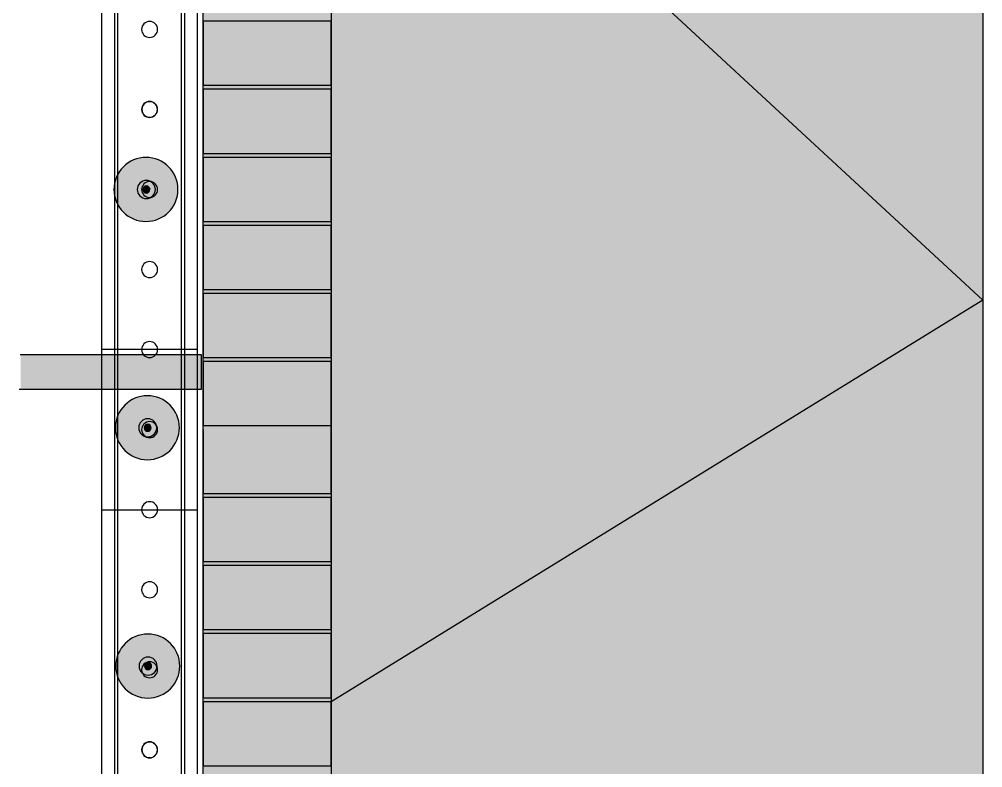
# Model space of a CAD drawing. Header units: millimetres. Extents: x -1985 to 969, y 203 to 500.
# Drawn here: x -1905.4 to -1845.2, y 270.6 to 317.4 of the extents above; entities that cross this region are included whole.
import ezdxf

# ---------------------------------------------------------------- set-up
doc = ezdxf.new("R2010")
doc.units = ezdxf.units.MM
doc.layers.add('Подхват', color=252, linetype='Continuous')
doc.layers.add('ШПАЛА', color=7, linetype='Continuous')

# ---------------------------------------------------------------- blocks, each defined once
blk = doc.blocks.new('A$C58D363DF')
at = {"layer": 'Подхват', "color": 252}
for p, q in [((-3821.4, -415.3), (-3821.4, -115.3)), ((-3821.4, -115.3), (-1321.4, -115.3)), ((-1321.4, -115.3), (-1321.4, -415.3)), ((-3821.4, -155.3), (-1321.4, -155.3)), ((-3821.4, -165.3), (-1321.4, -165.3)), ((-1321.4, -365.3), (-3821.4, -365.3)), ((-1321.4, -375.3), (-3821.4, -375.3)), ((-1321.4, -415.3), (-3821.4, -415.3))]:
    blk.add_line(p, q, dxfattribs=at)
for centre, radius in [((-3571.3, -265.3), 25), ((-3321.3, -265.3), 25), ((-3071.3, -265.3), 25), ((-2821.3, -265.3), 25), ((-2571.3, -265.3), 25), ((-2321.3, -265.3), 25), ((-2071.3, -265.3), 25), ((-1821.3, -265.3), 25), ((-1571.3, -265.3), 25), ((-2571.3, -265.3), 24.3)]:
    blk.add_circle(centre, radius, dxfattribs=at)
blk = doc.blocks.new('Метал. анкер')
h = blk.add_hatch(color=3)
edge = h.paths.add_edge_path(flags=16)
edge.add_arc((-135428.3, -15828.9), 28.2, 0, 360)
edge = h.paths.add_edge_path()
edge.add_arc((-135428.4, -15827.9), 100, 0, 360)
h = blk.add_hatch(color=0)
edge = h.paths.add_edge_path()
edge.add_arc((-135428.3, -15828.9), 28.2, 0, 360)
edge = h.paths.add_edge_path(flags=17)
edge.add_arc((-135428.3, -15828.9), 11, 0, 360)
h = blk.add_hatch(color=4)
edge = h.paths.add_edge_path()
edge.add_arc((-135428.3, -15828.9), 11, 0, 360)
at = {"color": 0}
for centre, radius in [((-135428.4, -15827.9), 100), ((-135428.3, -15828.9), 28.2)]:
    blk.add_circle(centre, radius, dxfattribs=at)
blk.add_circle((-135428.3, -15828.9), 11)
blk = doc.blocks.new('основной')
at = {"layer": 'ШПАЛА', "color": 0, "extrusion": (0, 0, -1), "xscale": -1, "zscale": -1, "rotation": 90}
for p in [(-383847, -242272.2), (-383847, -242772.2), (-383849.7, -243522.3), (-383845.2, -244266.4), (-383844, -245010.8), (-383845.8, -245758.2), (-383852.5, -246263.8)]:
    blk.add_blockref('Метал. анкер', p, dxfattribs=at)

msp = doc.modelspace()

# ---------------------------------------------------------------- hatches: boundary and pattern name
for color, points in [(9, [(-1893.906, 347.016), (-1885.906, 347.016), (-1885.906, 236.766), (-1893.906, 236.766)]), (8, [(-1845.194, 299.846), (-1845.194, 338.651), (-1867.248, 338.651), (-1870.444, 338.651), (-1880.012, 332.07)]), (8, [(-1845.194, 299.846), (-1880.012, 332.07), (-1885.895, 328.023), (-1885.895, 274.772)]), (8, [(-1845.194, 299.846), (-1885.895, 274.772), (-1885.895, 245.131), (-1879.264, 245.131), (-1867.248, 245.131), (-1845.194, 245.131)]), (4, [(-1900.986, 296.46), (-1901.789, 296.46, 0.503761)])]:
    msp.add_hatch(color=color).paths.add_polyline_path(points)
h = msp.add_hatch(color=4)
h.paths.add_polyline_path([(-1903.388, 296.46), (-1903.588, 296.46), (-1903.588, 294.26), (-1903.388, 294.26)])
h.paths.add_polyline_path([(-1903.588, 296.46), (-1904.388, 296.46), (-1904.388, 294.26), (-1903.588, 294.26)])
h.paths.add_polyline_path([(-1904.388, 296.46), (-1905.314, 296.46), (-1905.314, 296.266), (-1905.314, 294.26), (-1904.388, 294.26)])
h = msp.add_hatch(color=4)
h.paths.add_polyline_path([(-1894.027, 296.46), (-1898.388, 296.46), (-1898.388, 294.26), (-1894.027, 294.26)])
h.paths.add_polyline_path([(-1898.388, 296.46), (-1899.188, 296.46), (-1899.188, 294.26), (-1898.388, 294.26)])
h.paths.add_polyline_path([(-1899.188, 296.46), (-1899.388, 296.46), (-1899.388, 294.26), (-1899.188, 294.26)])
h.paths.add_polyline_path([(-1899.388, 296.46), (-1900.986, 296.46, -0.503761), (-1901.789, 296.46), (-1903.388, 296.46), (-1903.388, 294.26), (-1899.388, 294.26)])

# ---------------------------------------------------------------- linework, layer by layer
at = {"color": 9}
for p, q in [((-1885.895, 245.131), (-1885.895, 338.651)), ((-1845.194, 338.651), (-1845.194, 245.131)), ((-1845.194, 299.846), (-1885.906, 274.766)), ((-1905.337, 296.46), (-1894.027, 296.46)), ((-1894.027, 296.46), (-1894.027, 294.26)), ((-1894.027, 294.26), (-1905.399, 294.26))]:
    msp.add_line(p, q, dxfattribs=at)
at = {"color": 8}
msp.add_line((-1880.012, 332.07), (-1845.194, 299.846), dxfattribs=at)
for p, q in [((-1893.906, 291.272), (-1893.906, 292.472)), ((-1885.906, 291.272), (-1885.906, 292.472))]:
    msp.add_line(p, q)
for points in [[(-1893.906, 347.016), (-1885.906, 347.016), (-1885.906, 236.766), (-1893.906, 236.766)], [(-1885.906, 317.266), (-1893.906, 317.266), (-1893.906, 313.266), (-1885.906, 313.266)], [(-1885.906, 313.016), (-1893.906, 313.016), (-1893.906, 309.016), (-1885.906, 309.016)], [(-1885.906, 308.766), (-1893.906, 308.766), (-1893.906, 304.766), (-1885.906, 304.766)], [(-1885.906, 304.516), (-1893.906, 304.516), (-1893.906, 300.516), (-1885.906, 300.516)], [(-1885.906, 300.266), (-1893.906, 300.266), (-1893.906, 296.266), (-1885.906, 296.266)], [(-1885.906, 296.016), (-1893.906, 296.016), (-1893.906, 292.016), (-1885.906, 292.016)], [(-1885.906, 287.516), (-1893.906, 287.516), (-1893.906, 283.516), (-1885.906, 283.516)], [(-1885.906, 283.266), (-1893.906, 283.266), (-1893.906, 279.266), (-1885.906, 279.266)], [(-1885.906, 279.016), (-1893.906, 279.016), (-1893.906, 275.016), (-1885.906, 275.016)], [(-1885.906, 274.766), (-1893.906, 274.766), (-1893.906, 270.766), (-1885.906, 270.766)]]:
    msp.add_lwpolyline(points, close=True)
msp.add_lwpolyline([(-1893.906, 291.766), (-1893.906, 287.766), (-1885.906, 287.766), (-1885.906, 291.766)])
at = {"color": 250}
for centre in [(-1897.252, 306.835), (-1897.252, 291.891), (-1897.252, 276.941)]:
    msp.add_circle(centre, 0.00824, dxfattribs=at)

# ---------------------------------------------------------------- block references
at = {"color": 250, "xscale": -0.01999999999998181, "yscale": 0.01999999999998181, "zscale": 0.02, "rotation": 270}
for p in [(-1891.946, 363.184), (-1891.946, 323.184)]:
    msp.add_blockref('A$C58D363DF', p, dxfattribs=at)
at = {"xscale": -0.01999999999998181, "yscale": 0.01999999999998181, "zscale": 0.02}
msp.add_blockref('основной', (5462.956, 2468.638), dxfattribs=at)

doc.saveas('drawing.dxf')
